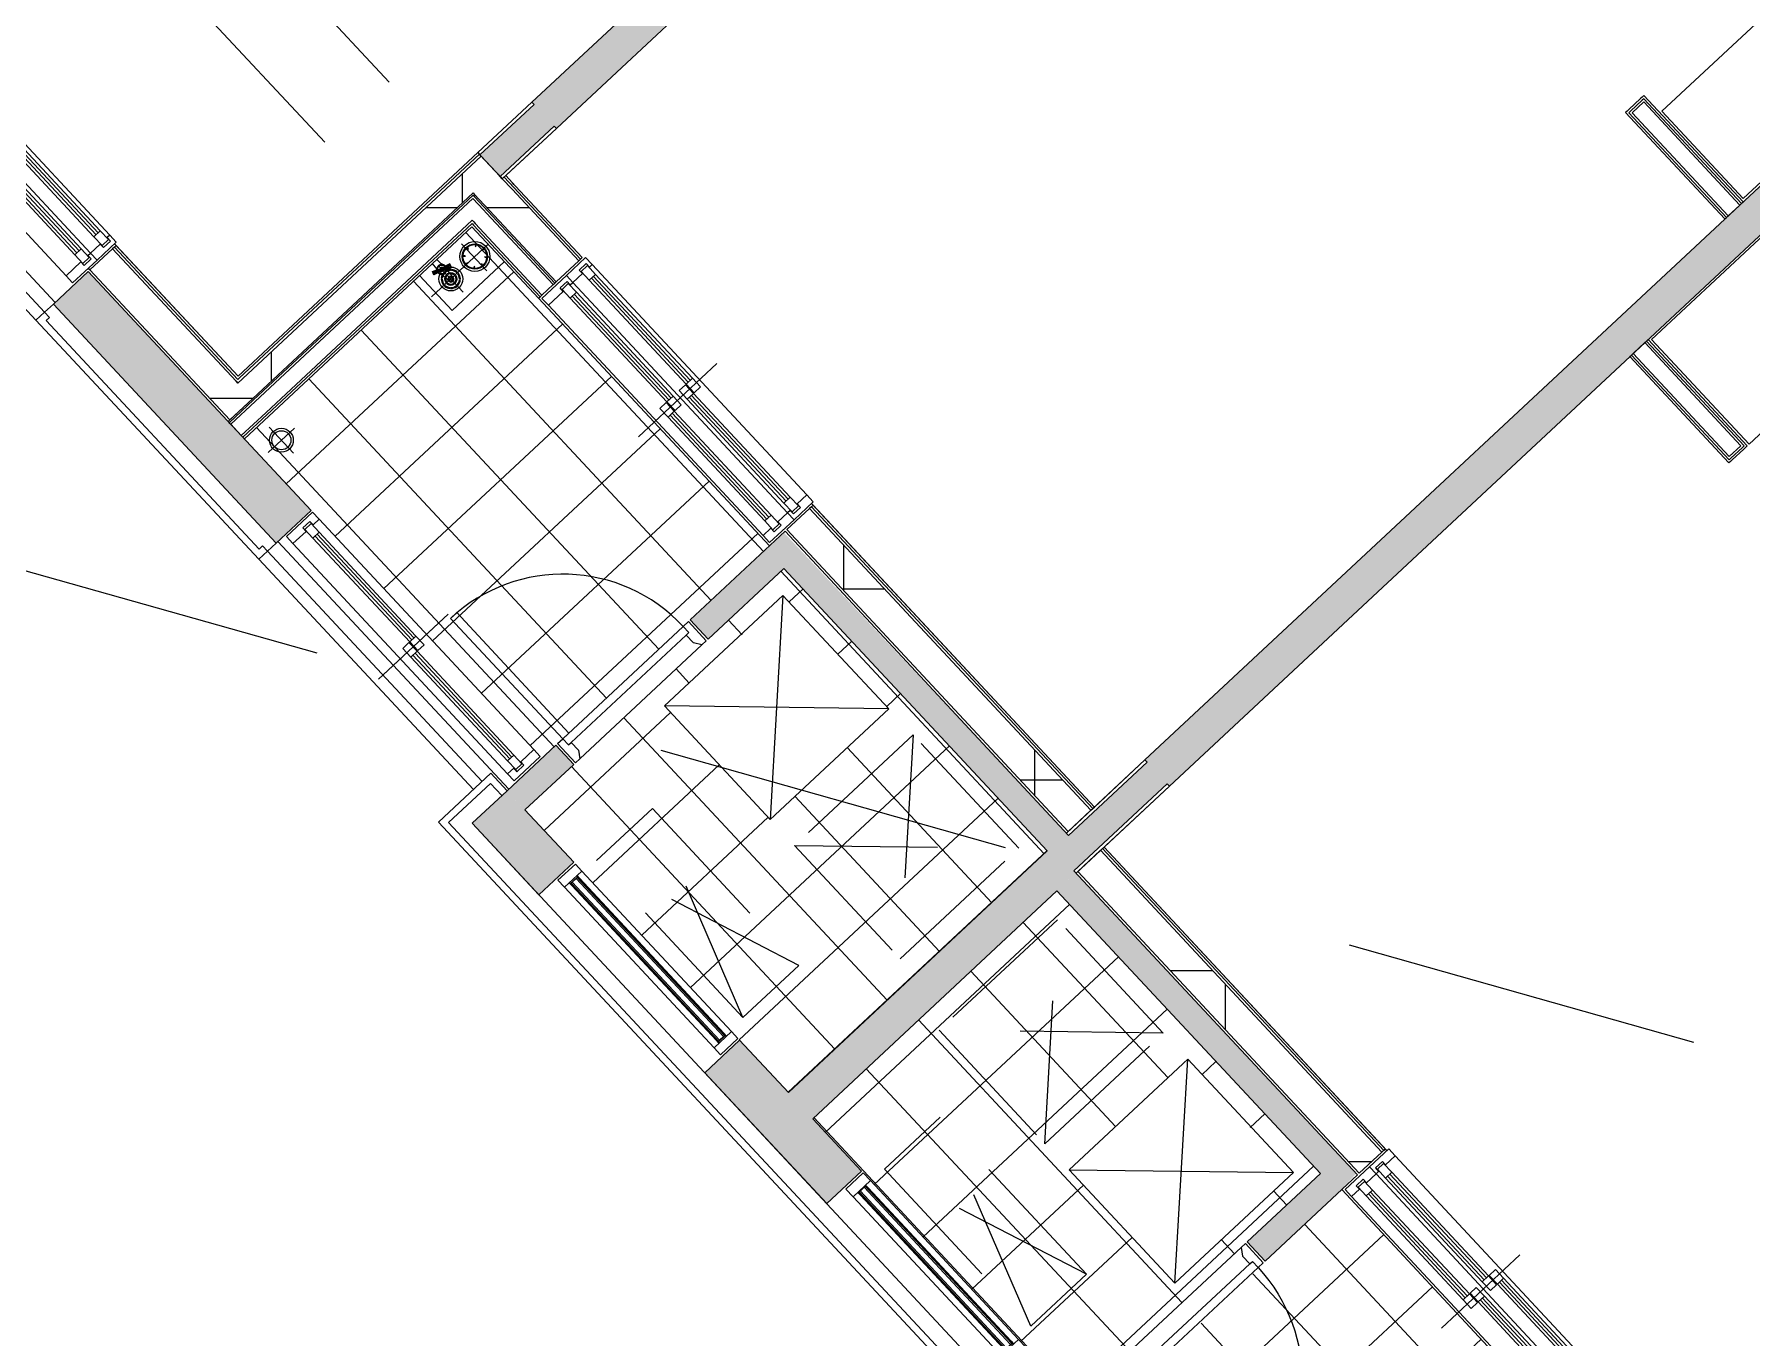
# Model space of a CAD drawing. Header units: millimetres. Extents: x -71377 to 516042, y -145869 to 441446.
# Drawn here: x 122819 to 130022, y 99109 to 104573 of the extents above; entities that cross this region are included whole.
import ezdxf

# ---------------------------------------------------------------- set-up
doc = ezdxf.new("R2010")
doc.units = ezdxf.units.MM
doc.header["$LTSCALE"] = 1000
for name, pattern in [('_점선_M_', [3, 1.5, -1.5]), ('_점선_S_', [1.6, 0.8, -0.8]), ('_점선_XS_', [1.15, 0.6, -0.55])]:
    doc.linetypes.add(name, pattern=pattern)
for name, color, linetype, lineweight in [('_ A-furn _', 6, 'Continuous', 5), ('A-door', 4, 'Continuous', 5), ('A-door-hdln', 8, 'Continuous', 5), ('A-ele-8', 8, 'Continuous', 5), ('A-fnsh', 5, 'Continuous', 5), ('A-fnsh-4', 4, 'Continuous', 5), ('A-furn', 6, 'Continuous', 5), ('A-furn-hdln', 8, '_점선_XS_', 5), ('A-glas', 5, 'Continuous', 5), ('A-hat', 251, 'Continuous', 5), ('A-insu', 251, 'Continuous', 5), ('A-rail', 6, 'Continuous', 5), ('A-wind', 4, 'Continuous', 5), ('A-wind-hdln', 8, 'Continuous', 5), ('A_cwall', 2, 'Continuous', 5), ('A_fnsh-4', 4, 'Continuous', 5), ('AA_dash_M_', 7, '_점선_M_', 5), ('AA_발코니선', 4, '_점선_S_', 5), ('AA_설비', 4, 'Continuous', 5), ('AA_설비_6', 6, 'Continuous', 5), ('AA_설비_8', 8, 'Continuous', 5), ('AA_설비_CEN', 1, 'Continuous', 5), ('AA_위생', 4, 'Continuous', 5), ('AA_하향식피난구', 8, 'Continuous', 5), ('AA_하향식피난구_dash', 8, '_점선_XS_', 5)]:
    doc.layers.add(name, color=color, linetype=linetype, lineweight=lineweight)
pattern_1 = [(0, (-96985.9, -23353.2), (0, 800), []), (90, (-96985.9, -23353.2), (-800, 5e-14), [])]

# ---------------------------------------------------------------- blocks, each defined once
blk = doc.blocks.new('2D_세대_하향식피난구 - 2D_세대_하향식피난구-2023617-지반층 배치도')
at = {"layer": 'AA_하향식피난구'}
for p, q in [((340, -75), (-340, -75)), ((-340, -75), (-340, -725)), ((-340, -75), (340, -725)), ((-340, -725), (340, -75)), ((340, -725), (340, -75)), ((-340, -725), (340, -725))]:
    blk.add_line(p, q, dxfattribs=at)
at = {"layer": 'AA_하향식피난구_dash'}
for p, q in [((-340, 725), (-340, 75)), ((340, 725), (-340, 725)), ((-340, 75), (340, 725)), ((340, 75), (-340, 725)), ((340, 75), (340, 725)), ((-340, 75), (340, 75))]:
    blk.add_line(p, q, dxfattribs=at)
blk = doc.blocks.new('2D_Box - 2D_Box-2024787-지반층 배치도')
at = {"layer": 'A-furn-hdln'}
for p, q in [((-450, 160), (450, 160)), ((-450, -160), (-450, 160)), ((-450, -160), (450, 160)), ((-450, 160), (450, -160)), ((450, 160), (450, -160)), ((450, -160), (-450, -160))]:
    blk.add_line(p, q, dxfattribs=at)
blk = doc.blocks.new('3D_수납가구 - 실선_ 대각선X-2428848-지반층 배치도')
at = {"layer": '_ A-furn _'}
for p, q in [((0, 1050), (500, 1050)), ((0, 0), (0, 1050)), ((500, 1050), (500, 0)), ((500, 0), (0, 0))]:
    blk.add_line(p, q, dxfattribs=at)
blk = doc.blocks.new('미서기창__이중창_2단_ - _A_PW_30X20-2409761-지반층 배치도')
at = {"layer": 'A-glas'}
for p, q in [((-475, 171), (1420, 171)), ((-475, 159), (1420, 159)), ((-1420, 131), (-525, 131)), ((-1420, 119), (-525, 119)), ((-1420, 21), (-525, 21)), ((-1420, 9), (-525, 9)), ((-475, 61), (1420, 61)), ((-475, 49), (1420, 49))]:
    blk.add_line(p, q, dxfattribs=at)
at = {"layer": 'A-wind'}
for p, q in [((-1500, 90), (-1500, 230)), ((-1500, 230), (-1460, 230)), ((-1460, 230), (-1460, 145)), ((1460, 230), (1500, 230)), ((1460, 185), (1460, 230)), ((1500, 230), (1500, 90)), ((-1460, 145), (-1480, 145)), ((-1480, 145), (-1480, 105)), ((-525, 183), (-475, 183)), ((-525, 147), (-525, 183)), ((-475, 147), (-525, 147)), ((-475, 183), (-475, 147)), ((1420, 183), (1470, 183)), ((1420, 147), (1420, 183)), ((1470, 147), (1420, 147)), ((1480, 185), (1460, 185)), ((1460, 90), (1460, 145)), ((1460, 145), (1480, 145)), ((1470, 183), (1470, 147)), ((1480, 145), (1480, 185)), ((-1460, 90), (-1500, 90)), ((-1500, 90), (-1500, -20)), ((-1480, 105), (-1460, 105)), ((-1470, 143), (-1420, 143)), ((-1470, 107), (-1470, 143)), ((-1420, 107), (-1470, 107)), ((-1460, 105), (-1460, 90)), ((-1460, 35), (-1460, 90)), ((-1420, 143), (-1420, 107)), ((-525, 143), (-475, 143)), ((-525, 107), (-525, 143)), ((-475, 107), (-525, 107)), ((-525, 73), (-475, 73)), ((-525, 37), (-525, 73)), ((-475, 143), (-475, 107)), ((-475, 73), (-475, 37)), ((1420, 73), (1470, 73)), ((1420, 37), (1420, 73)), ((1500, 90), (1460, 90)), ((1460, 75), (1460, 90)), ((1480, 75), (1460, 75)), ((1470, 73), (1470, 37)), ((1480, 35), (1480, 75)), ((1500, 90), (1500, -20)), ((-1480, -5), (-1480, 35)), ((-1480, 35), (-1460, 35)), ((-1470, 33), (-1420, 33)), ((-1470, -3), (-1470, 33)), ((-1420, 33), (-1420, -3)), ((-475, 37), (-525, 37)), ((-525, 33), (-475, 33)), ((-525, -3), (-525, 33)), ((-475, 33), (-475, -3)), ((1470, 37), (1420, 37)), ((1460, -20), (1460, 35)), ((1460, 35), (1480, 35)), ((-1500, -20), (-1460, -20)), ((-1460, -5), (-1480, -5)), ((-1420, -3), (-1470, -3)), ((-1460, -20), (-1460, -5)), ((-475, -3), (-525, -3)), ((1500, -20), (1460, -20))]:
    blk.add_line(p, q, dxfattribs=at)
at = {"layer": 'A-wind-hdln'}
for p, q in [((-500, 330), (-500, -120)), ((-1460, 230), (1460, 230)), ((-475, 183), (1420, 183)), ((-475, 147), (1420, 147)), ((1460, 90), (-1460, 90)), ((-1420, 143), (-525, 143)), ((-1420, 107), (-525, 107)), ((-475, 73), (1420, 73)), ((-1420, 33), (-525, 33)), ((-475, 37), (1420, 37)), ((1460, -20), (-1460, -20)), ((-1420, -3), (-525, -3))]:
    blk.add_line(p, q, dxfattribs=at)
blk = doc.blocks.new('미서기창__이중창_ - _A_PD_14X24_7-2422006-지반층 배치도')
at = {"layer": 'A-glas'}
for p, q in [((-620, 106), (-25, 106)), ((-620, 94), (-25, 94)), ((25, 66), (620, 66)), ((25, 54), (620, 54)), ((-620, -4), (-25, -4)), ((-620, -16), (-25, -16)), ((25, -44), (620, -44)), ((25, -56), (620, -56))]:
    blk.add_line(p, q, dxfattribs=at)
at = {"layer": 'A-wind'}
for p, q in [((-700, 25), (-700, 135)), ((-700, 135), (-660, 135)), ((-660, 120), (-680, 120)), ((-680, 120), (-680, 80)), ((-680, 80), (-660, 80)), ((-620, 118), (-670, 118)), ((-670, 118), (-670, 82)), ((-670, 82), (-620, 82)), ((-660, 135), (-660, 120)), ((-660, 80), (-660, 25)), ((-620, 82), (-620, 118)), ((25, 118), (-25, 118)), ((-25, 118), (-25, 82)), ((-25, 82), (25, 82)), ((25, 78), (-25, 78)), ((-25, 78), (-25, 42)), ((25, 82), (25, 118)), ((25, 42), (25, 78)), ((670, 78), (620, 78)), ((620, 78), (620, 42)), ((700, 135), (660, 135)), ((660, 135), (660, 80)), ((660, 80), (680, 80)), ((670, 42), (670, 78)), ((680, 80), (680, 40)), ((700, 25), (700, 135)), ((-660, 25), (-700, 25)), ((-700, 25), (-700, -115)), ((-680, -30), (-680, 10)), ((-680, 10), (-660, 10)), ((-620, 8), (-670, 8)), ((-670, 8), (-670, -28)), ((-660, 10), (-660, 25)), ((-620, -28), (-620, 8)), ((-25, 42), (25, 42)), ((25, 8), (-25, 8)), ((-25, 8), (-25, -28)), ((25, -28), (25, 8)), ((620, 42), (670, 42)), ((680, 40), (660, 40)), ((660, 40), (660, 25)), ((700, 25), (660, 25)), ((660, 25), (660, -30)), ((700, -115), (700, 25)), ((-660, -30), (-680, -30)), ((-670, -28), (-620, -28)), ((-660, -115), (-660, -30)), ((-25, -28), (25, -28)), ((25, -32), (-25, -32)), ((-25, -32), (-25, -68)), ((-25, -68), (25, -68)), ((25, -68), (25, -32)), ((670, -32), (620, -32)), ((620, -32), (620, -68)), ((620, -68), (670, -68)), ((660, -30), (680, -30)), ((680, -70), (660, -70)), ((660, -70), (660, -115)), ((670, -68), (670, -32)), ((680, -30), (680, -70)), ((-700, -115), (-660, -115)), ((660, -115), (700, -115))]:
    blk.add_line(p, q, dxfattribs=at)
at = {"layer": 'A-wind-hdln'}
for p, q in [((0, -215), (0, 235)), ((660, 135), (-660, 135)), ((-620, 118), (-25, 118)), ((-620, 82), (-25, 82)), ((25, 78), (620, 78)), ((660, 25), (-660, 25)), ((-620, 8), (-25, 8)), ((25, 42), (620, 42)), ((-620, -28), (-25, -28)), ((25, -32), (620, -32)), ((25, -68), (620, -68)), ((-660, -115), (660, -115))]:
    blk.add_line(p, q, dxfattribs=at)
blk = doc.blocks.new('미서기창__단창A_ - _A_PW_14X20-2405242-지반층 배치도')
at = {"layer": 'A-glas'}
for p, q in [((-25, 51), (-620, 51)), ((-25, 39), (-620, 39)), ((620, 11), (25, 11)), ((620, -1), (25, -1))]:
    blk.add_line(p, q, dxfattribs=at)
at = {"layer": 'A-wind'}
for p, q in [((-700, -50), (-700, 100)), ((-700, 100), (-660, 100)), ((-660, 65), (-660, 100)), ((660, 100), (700, 100)), ((660, 25), (660, 100)), ((700, 100), (700, -50)), ((-680, 25), (-680, 65)), ((-680, 65), (-660, 65)), ((-680, 25), (-660, 25)), ((-620, 63), (-670, 63)), ((-670, 63), (-670, 27)), ((-670, 27), (-620, 27)), ((-660, -50), (-660, 25)), ((-620, 27), (-620, 63)), ((25, 63), (-25, 63)), ((-25, 63), (-25, 27)), ((-25, 27), (25, 27)), ((25, 23), (-25, 23)), ((-25, 23), (-25, -13)), ((25, 27), (25, 63)), ((25, -13), (25, 23)), ((670, 23), (620, 23)), ((620, 23), (620, -13)), ((680, 25), (660, 25)), ((670, -13), (670, 23)), ((680, -15), (680, 25)), ((-660, -50), (-700, -50)), ((-25, -13), (25, -13)), ((620, -13), (670, -13)), ((660, -50), (660, -15)), ((660, -15), (680, -15)), ((700, -50), (660, -50))]:
    blk.add_line(p, q, dxfattribs=at)
at = {"layer": 'A-wind-hdln'}
for p, q in [((0, 225), (0, -175)), ((0, -150), (0, 200)), ((660, 100), (-660, 100)), ((-25, 63), (-620, 63)), ((-25, 27), (-620, 27)), ((620, 23), (25, 23)), ((-660, -50), (660, -50)), ((620, -13), (25, -13))]:
    blk.add_line(p, q, dxfattribs=at)
blk = doc.blocks.new('그릴창_시스템__B타입 - _A_AG_10X23_1-2319696-지반층 배치도')
at = {"layer": 'A-wind'}
for p, q in [((-500, 100), (-460, 100)), ((-500, 0), (-500, 100)), ((-445, 72.2), (-460, 72.2)), ((-460, 72.2), (-460, 70.2)), ((-445, 72.2), (445, 72.2)), ((-445, 68.2), (-445, 72.2)), ((460, 72.2), (445, 72.2)), ((445, 72.2), (445, 68.2)), ((460, 100), (500, 100)), ((460, 70.2), (460, 72.2)), ((500, 100), (500, 0)), ((-460, 70.2), (-458.5, 70.2)), ((-458.5, 29.8), (-460, 29.8)), ((-460, 29.8), (-460, 27.8)), ((-460, 27.8), (-445, 27.8)), ((-458.5, 70.2), (-458.5, 71.1)), ((-458.5, 71.1), (-454.1, 71.1)), ((-458.5, 28.9), (-458.5, 29.8)), ((-454.1, 28.9), (-458.5, 28.9)), ((-454.1, 71.1), (-454.1, 28.9)), ((-453, 28.9), (-453, 71.1)), ((-453, 71.1), (-446.1, 71.1)), ((-446.1, 28.9), (-453, 28.9)), ((-446.1, 71.1), (-446.1, 68.2)), ((-446.1, 68.2), (-445, 68.2)), ((-445, 31.8), (-446.1, 31.8)), ((-446.1, 31.8), (-446.1, 28.9)), ((445, 68.2), (-445, 68.2)), ((-445, 31.8), (445, 31.8)), ((-445, 27.8), (-445, 31.8)), ((-445, 27.8), (445, 27.8)), ((445, 68.2), (446.1, 68.2)), ((446.1, 31.8), (445, 31.8)), ((445, 31.8), (445, 27.8)), ((445, 27.8), (460, 27.8)), ((446.1, 68.2), (446.1, 71.1)), ((446.1, 71.1), (453, 71.1)), ((446.1, 28.9), (446.1, 31.8)), ((453, 28.9), (446.1, 28.9)), ((453, 71.1), (453, 28.9)), ((454.1, 28.9), (454.1, 71.1)), ((454.1, 71.1), (458.5, 71.1)), ((458.5, 28.9), (454.1, 28.9)), ((458.5, 71.1), (458.5, 70.2)), ((458.5, 70.2), (460, 70.2)), ((460, 29.8), (458.5, 29.8)), ((458.5, 29.8), (458.5, 28.9)), ((460, 27.8), (460, 29.8)), ((-460, 0), (-500, 0)), ((500, 0), (460, 0))]:
    blk.add_line(p, q, dxfattribs=at)
at = {"layer": 'A-wind-hdln'}
for p, q in [((-460, 0), (-460, 100)), ((-460, 100), (460, 100)), ((460, 100), (460, 0)), ((-453, 67.5), (453, 67.5)), ((-453, 61.4), (453, 61.4)), ((-453, 38.6), (453, 38.6)), ((-453, 32.5), (453, 32.5)), ((-460, 0), (460, 0))]:
    blk.add_line(p, q, dxfattribs=at)
blk = doc.blocks.new('세대실외기실문 - _A_SD_7_5x21-2186012-지반층 배치도')
at = {"layer": 'A-door'}
for p, q in [((-375, 95), (-350, 95)), ((-375, -15), (-375, 95)), ((-350, 95), (-330, 65)), ((330, 65), (350, 95)), ((350, 95), (375, 95)), ((375, 95), (375, -15)), ((-345, 20), (-345, -15)), ((-330, 20), (-345, 20)), ((-330, 65), (-330, 20)), ((330, 20), (330, 65)), ((345, 20), (330, 20)), ((345, -15), (345, 20)), ((-345, -15), (-375, -15)), ((310, -15), (310, -705)), ((310, -15), (345, -15)), ((345, -15), (345, -705)), ((375, -15), (345, -15)), ((310, -705), (345, -705))]:
    blk.add_line(p, q, dxfattribs=at)
at = {"layer": 'A-door-hdln'}
for p, q in [((350, 95), (-350, 95)), ((-330, 20), (330, 20)), ((-345, -15), (345, -15))]:
    blk.add_line(p, q, dxfattribs=at)
blk.add_arc((345, -15), 690, 180, 270, dxfattribs=at)
blk = doc.blocks.new('설비_발코니_우수100_ - 설비_발코니_우수100_-2423998-지반층 배치도')
at = {"layer": 'AA_설비_6'}
blk.add_circle((0, 0), 50, dxfattribs=at)
at = {"layer": 'AA_설비_8'}
blk.add_circle((0, 0), 40, dxfattribs=at)
at = {"layer": 'AA_설비_CEN'}
for p, q in [((0, 75), (0, -75)), ((-75, 0), (75, 0))]:
    blk.add_line(p, q, dxfattribs=at)
blk = doc.blocks.new('설비_발코니 - 설비_발코니-2423996-지반층 배치도')
at = {"layer": 'AA_설비'}
for p, q in [((0, 98.2), (7.9, 98.2)), ((7.9, 73.2), (0, 73.2)), ((7.9, 98.2), (22.1, 99.2)), ((22.1, 72.2), (7.9, 73.2)), ((22.1, 99.2), (28.2, 100.9)), ((28.2, 70.5), (22.1, 72.2)), ((23.9, 50.8), (40.3, 87.4)), ((25.1, 50.4), (41.1, 87.1)), ((27.3, 93), (37.7, 103.4)), ((27.3, 78.4), (27.3, 93)), ((33.5, 72.2), (27.3, 78.4)), ((27.7, 49.4), (42.4, 86.6)), ((28.2, 100.9), (34.5, 103.9)), ((45, 85.7), (31.4, 48.1)), ((35.1, 46.7), (47.6, 84.7)), ((37.7, 103.4), (44.8, 103.4)), ((37.7, 45.8), (48.9, 84.3)), ((49.7, 84), (38.9, 45.4)), ((51.1, 126), (40.3, 87.4)), ((40.3, 87.4), (49.7, 84)), ((40.3, 87.4), (49.7, 84)), ((41.1, 87.1), (52.3, 125.6)), ((42.4, 86.6), (54.9, 124.6)), ((58.6, 123.3), (45, 85.7)), ((47.6, 84.7), (62.3, 122)), ((48.9, 84.3), (64.9, 121)), ((49.7, 84), (66.1, 120.6)), ((66.1, 120.6), (51.1, 126)), ((62.7, 78.4), (52.3, 68)), ((56.5, 99.2), (62.7, 93)), ((58.1, 102.7), (61.8, 100.9)), ((61.8, 100.9), (67.9, 99.2)), ((61.8, 70.5), (67.9, 72.2)), ((62.7, 93), (62.7, 78.4)), ((67.9, 99.2), (82.1, 98.2)), ((67.9, 72.2), (82.1, 73.2)), ((82.1, 98.2), (100.5, 98.2)), ((82.1, 73.2), (100.5, 73.2)), ((38.9, 45.4), (23.9, 50.8)), ((31.9, 68.7), (28.2, 70.5)), ((52.3, 68), (45.2, 68)), ((52.5, 66.1), (61.8, 70.5))]:
    blk.add_line(p, q, dxfattribs=at)
for centre, radius, start, end in [((45, 85.7), 21, 88.1512, 232.10327), ((45, 85.7), 8, 112.97022, 207.28426), ((45, 85.7), 21, 268.1512, 52.10327), ((45, 85.7), 8, 292.97022, 27.28426), ((100.5, 85.7), 12.5, 270, 90)]:
    blk.add_arc(centre, radius, start, end, dxfattribs=at)
at = {"layer": 'AA_설비_6'}
for p, q in [((200, 0), (200, 300)), ((0, 0), (200, 0))]:
    blk.add_line(p, q, dxfattribs=at)
for centre, radius in [((99.7, 223.8), 63), ((100, 85.7), 50)]:
    blk.add_circle(centre, radius, dxfattribs=at)
at = {"layer": 'AA_설비_8'}
for p, q in [((50.5, 224.2), (59.9, 224.2)), ((59.9, 224.2), (50.9, 228.1)), ((65.3, 259.1), (71.9, 252.5)), ((71.9, 252.5), (68.3, 261.6)), ((100.4, 273.2), (100.4, 263.9)), ((100.4, 263.9), (104.3, 272.9)), ((135.3, 258.5), (128.7, 251.9)), ((128.7, 251.9), (137.8, 255.5)), ((149.5, 223.4), (140.1, 223.4)), ((140.1, 223.4), (149.1, 219.5)), ((71.3, 195.7), (62.2, 192.1)), ((64.7, 189.1), (71.3, 195.7)), ((99.6, 183.7), (95.7, 174.6)), ((99.6, 174.3), (99.6, 183.7)), ((134.7, 188.5), (128.1, 195.1)), ((128.1, 195.1), (131.7, 186)), ((64.1, 82.4), (60.1, 82.4)), ((64.2, 89.2), (60.2, 89.2)), ((70.3, 112.5), (73.2, 109.7)), ((76, 112.5), (73.2, 115.4)), ((78.3, 89.2), (74.2, 89.2)), ((78.2, 82.4), (74.2, 82.4)), ((92.8, 89.2), (88.5, 89.2)), ((92.7, 82.4), (88.5, 82.4)), ((96.1, 125.5), (96.1, 121.5)), ((96.1, 111.4), (96.1, 107.3)), ((96.1, 97), (96.1, 92.7)), ((96.1, 78.7), (96.1, 74.3)), ((103.9, 125.5), (103.9, 121.5)), ((103.9, 111.4), (103.9, 107.3)), ((103.9, 97), (103.9, 92.7)), ((103.9, 78.7), (103.9, 74.3)), ((111.5, 89.2), (107.2, 89.2)), ((111.5, 82.4), (107.3, 82.4)), ((125.8, 89.2), (121.7, 89.2)), ((125.8, 82.4), (121.8, 82.4)), ((124, 112.6), (126.8, 115.4)), ((129.6, 112.6), (126.8, 109.7)), ((139.8, 89.2), (135.8, 89.2)), ((139.9, 82.4), (135.9, 82.4)), ((70.3, 58.9), (73.1, 61.7)), ((76, 58.9), (73.1, 56.1)), ((96.1, 64), (96.1, 60)), ((96.1, 49.9), (96.1, 45.9)), ((103.9, 64), (103.9, 60)), ((103.9, 49.9), (103.9, 45.9)), ((126.8, 56), (124, 58.9)), ((126.8, 61.7), (129.7, 58.9))]:
    blk.add_line(p, q, dxfattribs=at)
for radius in [53, 50]:
    blk.add_circle((100, 223.8), radius, dxfattribs=at)
for radius, start, end in [(40, 184.68276, 222.06226), (40, 137.86871, 175.02928), (36, 185.20443, 221.73551), (36, 138.18777, 174.47535), (40, 95.59633, 132.13674), (26, 98.62864, 172.33953), (26, 187.21529, 261.37136), (36, 96.22048, 131.81829), (22, 188.53618, 259.78702), (22, 100.21298, 170.9359), (12, 108.96946, 163.21255), (12, 195.79098, 251.03054), (8, 204.09139, 240.81729), (8, 119.18271, 154.32709), (40, 47.93774, 84.42506), (36, 48.26449, 83.80332), (26, 7.66047, 81.4045), (22, 9.0641, 79.82636), (12, 16.78745, 71.10559), (8, 25.67291, 60.93919), (26, 278.5955, 352.78471), (22, 280.17364, 351.46382), (12, 288.89441, 344.20902), (8, 299.06081, 335.90861), (36, 5.52465, 41.895), (36, 318.18171, 354.79557), (40, 4.97072, 42.20576), (40, 317.86326, 355.31724), (40, 227.79424, 264.40367), (36, 228.105, 263.77952), (36, 276.19668, 311.81223), (40, 275.57494, 312.13129)]:
    blk.add_arc((100, 85.7), radius, start, end, dxfattribs=at)
at = {"layer": 'AA_설비_CEN'}
for p, q in [((100, 300), (100, -25)), ((178, 218.9), (22, 218.9)), ((175, 85.7), (25, 85.7))]:
    blk.add_line(p, q, dxfattribs=at)
blk = doc.blocks.new('난간 - 난간-2441224-지반층 배치도')
at = {"layer": 'A-rail'}
for p, q in [((9835, -6980), (6815, -6980)), ((6815, -7040), (9835, -7040))]:
    blk.add_line(p, q, dxfattribs=at)
blk = doc.blocks.new('난간 - 난간-2441229-지반층 배치도')
at = {"layer": 'A-rail'}
for p, q in [((12625, -6980), (11205, -6980)), ((11205, -7040), (12525, -7040))]:
    blk.add_line(p, q, dxfattribs=at)
blk = doc.blocks.new('대장2_84A_1층_rvt-1-지반층 배치도')
at = {"layer": 'A-hat'}
h = blk.add_hatch(dxfattribs=at)
h.set_pattern_fill('FP_45', color=256, style=0, pattern_type=2)
h.set_pattern_definition(pattern_1)
h.paths.add_polyline_path([(-139316.2, -164347), (-139221.2, -164258.3), (-139807.7, -163629.4), (-139902.8, -163718), (-139792.6, -163836.2)])
h.paths.add_polyline_path([(-141962.4, -161509.3), (-141867.3, -161420.7), (-142856.2, -160360.2), (-142951.3, -160448.9), (-142021.4, -161446.1)])
h.paths.add_polyline_path([(-144056.1, -159264.1), (-143961.1, -159175.4), (-144881.8, -158188.1), (-144976.8, -158276.7), (-144115.1, -159200.8)])
h.paths.add_polyline_path([(-146081.7, -157092), (-145986.6, -157003.3), (-146464, -156491.3), (-146559.1, -156580), (-146140.7, -157028.7)])
h = blk.add_hatch(dxfattribs=at)
h.set_pattern_fill('FP_45', color=256, style=0, pattern_type=2)
h.set_pattern_definition(pattern_1)
h.paths.add_polyline_path([(-139221.2, -164258.3), (-138200.9, -163306.9), (-138262.3, -163241.1), (-139282.5, -164192.5)])
h = blk.add_hatch(dxfattribs=at)
h.set_pattern_fill('FP_45', color=256, style=0, pattern_type=2)
h.set_pattern_definition(pattern_1)
h.paths.add_polyline_path([(-137948.2, -163768.6), (-137853.1, -163679.9), (-138200.9, -163306.9), (-138291.6, -163400.3), (-138001.9, -163710.9)])
h = blk.add_hatch(dxfattribs=at)
h.set_pattern_fill('FP_52', color=256, style=0, pattern_type=2)
h.set_pattern_definition([(313, (-138215.18, -164687.55), (219.406, 204.6), []), (43, (-138215.18, -164687.55), (-204.6, 219.406), [])])
h.paths.add_polyline_path([(-138007.3, -165765.3), (-137052.9, -164875.3), (-138300.9, -163536.9), (-139255.4, -164426.9), (-138014.1, -165758)])
h = blk.add_hatch(dxfattribs=at)
h.set_pattern_fill('FP_45', color=256, style=0, pattern_type=2)
h.set_pattern_definition(pattern_1)
h.paths.add_polyline_path([(-135799.9, -166072.4), (-135704.8, -165983.7), (-136884.7, -164718.4), (-136979.7, -164807.1), (-135984.9, -165874)])
h = blk.add_hatch(dxfattribs=at)
h.set_pattern_fill('FP_53', color=256, style=0, pattern_type=2)
h.set_pattern_definition([(313, (-135996.4, -167951.08), (219.406, 204.6), []), (43, (-135996.4, -167951.08), (-204.6, 219.406), [])])
h.paths.add_polyline_path([(-136973.7, -167167), (-135887.6, -166154.2), (-136992.5, -164969.4), (-138078.5, -165982.2), (-137051.1, -167084)])
h.paths.add_polyline_path([(-137050.5, -166021.6), (-137493.8, -165546.2), (-136992.5, -165086.7), (-136553.1, -165557.8), (-136892.2, -165874)])
at = {"layer": 'A-ele-8'}
for p, q in [((-139793.1, -163615.7), (-139807.7, -163629.4)), ((-139902.8, -163718), (-139909.4, -163710.9)), ((-137052.9, -164875.3), (-138021.3, -163836.8)), ((-136870, -164704.8), (-136884.7, -164718.4))]:
    blk.add_line(p, q, dxfattribs=at)
at = {"layer": 'A-fnsh'}
for p, q in [((-138275.9, -163226.5), (-138049.2, -163015.1)), ((-133462.4, -163058.5), (-133448.5, -163045.5)), ((-133399.5, -162999.8), (-133385.6, -162986.9)), ((-137946.9, -163124.8), (-138159, -163322.6)), ((-138159, -163322.6), (-138118.1, -163366.4)), ((-139799.9, -163608.4), (-139281.6, -164164.2)), ((-136876.9, -164697.5), (-135690.2, -165970.1)), ((-137919.5, -165683.5), (-137414.9, -165212.9)), ((-135690.2, -165970.1), (-135478.1, -165772.3))]:
    blk.add_line(p, q, dxfattribs=at)
at = {"layer": 'A-fnsh-4'}
for p, q in [((-133442, -163052.5), (-133448.9, -163059)), ((-133393, -163006.8), (-133442, -163052.5)), ((-133386, -163000.3), (-133393, -163006.8)), ((-133386, -163000.3), (-132976.5, -163439.5)), ((-133448.9, -163059), (-133039.4, -163498.1)), ((-139282.5, -164192.5), (-138262.3, -163241.1)), ((-138173.6, -163336.2), (-138132.7, -163380.1)), ((-139221.2, -164258.3), (-138296, -163395.6)), ((-138296, -163395.6), (-138291.6, -163400.3)), ((-138291.6, -163400.3), (-138227.8, -163468.7)), ((-138132.7, -163380.1), (-137853.1, -163679.9)), ((-138227.8, -163468.7), (-137948.2, -163768.6)), ((-139159.4, -164324.5), (-138300.5, -163523.5)), ((-138300.5, -163523.5), (-138294, -163530.5)), ((-138294, -163530.5), (-138014.4, -163830.3)), ((-139800, -163622.2), (-139282, -164177.7)), ((-139282.5, -164192.5), (-139289.7, -164184.8)), ((-139289.7, -164184.8), (-139282.5, -164192.5)), ((-139261.8, -164420), (-139159.4, -164324.5)), ((-136877, -164711.3), (-135697.1, -165976.5))]:
    blk.add_line(p, q, dxfattribs=at)
at = {"layer": 'A-insu'}
for p, q in [((-138262.3, -163241.1), (-138269.5, -163233.4)), ((-138200.9, -163306.9), (-138262.3, -163241.1)), ((-138196.5, -163311.7), (-138200.9, -163306.9)), ((-138173.6, -163336.2), (-138190, -163318.6)), ((-138159, -163322.6), (-138173.6, -163336.2)), ((-133032.4, -163491.7), (-132983.4, -163446)), ((-139807.7, -163629.4), (-139902.8, -163718)), ((-137948.2, -163768.6), (-137853.1, -163679.9)), ((-137853.1, -163679.9), (-137845.4, -163672.8)), ((-139902.8, -163718), (-139316.2, -164347)), ((-137952.9, -163773), (-137948.2, -163768.6)), ((-138007.4, -163823.8), (-137959.9, -163779.5)), ((-139221.2, -164258.3), (-139323.6, -164353.8)), ((-139316.2, -164347), (-139221.2, -164258.3)), ((-139323.6, -164353.8), (-139319.1, -164358.6)), ((-139312.6, -164365.5), (-139268.3, -164413)), ((-136884.7, -164718.4), (-136979.7, -164807.1)), ((-135704.8, -165983.7), (-136884.7, -164718.4)), ((-136979.7, -164807.1), (-135799.9, -166072.4)), ((-135799.9, -166072.4), (-135704.8, -165983.7))]:
    blk.add_line(p, q, dxfattribs=at)
at = {"layer": 'A_fnsh-4'}
for p, q in [((-133455.4, -163052), (-133462.4, -163058.5)), ((-133462.4, -163058.5), (-133046.3, -163504.6)), ((-133448.5, -163045.5), (-133455.4, -163052)), ((-133399.5, -162999.8), (-133448.5, -163045.5)), ((-133386.5, -163013.7), (-133435.5, -163059.4)), ((-133392.5, -162993.4), (-133399.5, -162999.8)), ((-133385.6, -162986.9), (-133392.5, -162993.4)), ((-133386.5, -163013.7), (-132983.4, -163446)), ((-132969.5, -163433), (-133385.6, -162986.9)), ((-133435.5, -163059.4), (-133032.4, -163491.7)), ((-138275.9, -163226.5), (-139281.6, -164164.2)), ((-139275.1, -164171.2), (-138269.5, -163233.4)), ((-138269.5, -163233.4), (-138275.9, -163226.5)), ((-138190, -163318.6), (-138196.5, -163311.7)), ((-138166, -163329), (-138125, -163372.9)), ((-138131.1, -163352.5), (-138159, -163322.6)), ((-139216.7, -164263.1), (-138296.3, -163404.8)), ((-139210.3, -164270), (-138296.8, -163418.2)), ((-138296.8, -163418.2), (-138252.5, -163465.7)), ((-138296.3, -163404.8), (-138289.8, -163411.7)), ((-138289.8, -163411.7), (-138232.6, -163473.2)), ((-138124.6, -163359.5), (-138131.1, -163352.5)), ((-138125, -163372.9), (-137845.4, -163672.8)), ((-138118.1, -163366.4), (-138124.6, -163359.5)), ((-137838.5, -163666.3), (-138118.1, -163366.4)), ((-138252.5, -163465.7), (-138239.5, -163479.6)), ((-138239.5, -163479.6), (-137959.9, -163779.5)), ((-138232.6, -163473.2), (-137952.9, -163773)), ((-132983.4, -163446), (-132976.5, -163439.5)), ((-132976.5, -163439.5), (-132969.5, -163433)), ((-139165.9, -164317.6), (-138300, -163510.1)), ((-139153, -164331.5), (-138300.9, -163536.9)), ((-138300.9, -163536.9), (-138021.3, -163836.8)), ((-138300, -163510.1), (-138293.5, -163517)), ((-138293.5, -163517), (-138287, -163524)), ((-138287, -163524), (-138007.4, -163823.8)), ((-133046.3, -163504.6), (-133039.4, -163498.1)), ((-133039.4, -163498.1), (-133032.4, -163491.7)), ((-139800, -163622.2), (-139807.7, -163629.4)), ((-139289.7, -164184.8), (-139807.7, -163629.4)), ((-139807.7, -163629.4), (-139289.7, -164184.8)), ((-139793.1, -163615.7), (-139800, -163622.2)), ((-139281.6, -164164.2), (-139793.1, -163615.7)), ((-137845.4, -163672.8), (-137838.5, -163666.3)), ((-137959.9, -163779.5), (-137952.9, -163773)), ((-138021.3, -163836.8), (-138014.4, -163830.3)), ((-138014.4, -163830.3), (-138007.4, -163823.8)), ((-139275.1, -164171.2), (-139282, -164177.7)), ((-139282, -164177.7), (-139275.1, -164171.2)), ((-139319.1, -164358.6), (-139216.7, -164263.1)), ((-139312.6, -164365.5), (-139210.3, -164270)), ((-139268.3, -164413), (-139165.9, -164317.6)), ((-139255.4, -164426.9), (-139153, -164331.5)), ((-139319.1, -164358.6), (-139312.6, -164365.5)), ((-139268.3, -164413), (-139261.8, -164420)), ((-139261.8, -164420), (-139255.4, -164426.9)), ((-136877, -164711.3), (-136884.7, -164718.4)), ((-136870, -164704.8), (-136877, -164711.3)), ((-135690.2, -165970.1), (-136870, -164704.8)), ((-136884.7, -164718.4), (-135704.8, -165983.7)), ((-135704.8, -165983.7), (-135697.1, -165976.5)), ((-135697.1, -165976.5), (-135690.2, -165970.1))]:
    blk.add_line(p, q, dxfattribs=at)
at = {"layer": 'AA_발코니선'}
for p, q in [((-141375.7, -160005.1), (-138327.1, -163274.2)), ((-141646.3, -160257.4), (-138597.7, -163526.6))]:
    blk.add_line(p, q, dxfattribs=at)
at = {"layer": 'A-door-hdln', "rotation": 223.0000012484761}
blk.add_blockref('세대실외기실문 - _A_SD_7_5x21-2186012-지반층 배치도', (-137657, -165459.2), dxfattribs=at)
at = {"layer": 'A-furn'}
for name, p, rotation in [('3D_수납가구 - 실선_ 대각선X-2428848-지반층 배치도', (-132201.1, -162702.8), 133.0000012484756), ('2D_세대_하향식피난구 - 2D_세대_하향식피난구-2023617-지반층 배치도', (-136750.6, -165844.6), 223.0000012484761), ('2D_Box - 2D_Box-2024787-지반층 배치도', (-137354.3, -166414.3), 133.000001248476)]:
    blk.add_blockref(name, p, dxfattribs=dict(at, rotation=rotation))
at = {"layer": 'A-rail', "rotation": 313.0000012484762}
for name in ['난간 - 난간-2441224-지반층 배치도', '난간 - 난간-2441229-지반층 배치도']:
    blk.add_blockref(name, (-141651.6, -151901.2), dxfattribs=at)
at = {"layer": 'A-wind-hdln'}
for name, p, rotation in [('미서기창__이중창_2단_ - _A_PW_30X20-2409761-지반층 배치도', (-140830.2, -162518.2), 133.0000012484762), ('미서기창__이중창_ - _A_PD_14X24_7-2422006-지반층 배치도', (-137445.7, -164270.8), 313.0000012484761), ('미서기창__단창A_ - _A_PW_14X20-2405242-지반층 배치도', (-138564.7, -165314.3), 313.0000012484761), ('그릴창_시스템__B타입 - _A_AG_10X23_1-2319696-지반층 배치도', (-137599.3, -166642.8), 313.0000012484761)]:
    blk.add_blockref(name, p, dxfattribs=dict(at, rotation=rotation))
at = {"layer": 'AA_위생'}
for name, p, rotation in [('설비_발코니 - 설비_발코니-2423996-지반층 배치도', (-138520.3, -163741.5), 313.0000012484754), ('설비_발코니_우수100_ - 설비_발코니_우수100_-2423998-지반층 배치도', (-139100, -164432.2), 313.0000012484762)]:
    blk.add_blockref(name, p, dxfattribs=dict(at, rotation=rotation))
blk = doc.blocks.new('3D_수납가구 - 실선_ 대각선X-2308846-지반층 배치도')
at = {"layer": '_ A-furn _'}
for p, q in [((0, 1050), (600, 1050)), ((0, 0), (0, 1035)), ((600, 1050), (600, 0)), ((600, 0), (0, 0))]:
    blk.add_line(p, q, dxfattribs=at)
blk = doc.blocks.new('그릴창_시스템__B타입 - _A_AG_10X23_1_2-2152640-지반층 배치도')
at = {"layer": 'A-wind'}
for p, q in [((-500, 100), (-455, 100)), ((-500, 0), (-500, 100)), ((-440, 72.2), (-455, 72.2)), ((-455, 72.2), (-455, 70.2)), ((-440, 72.2), (440, 72.2)), ((-440, 68.2), (-440, 72.2)), ((455, 72.2), (440, 72.2)), ((440, 72.2), (440, 68.2)), ((455, 100), (500, 100)), ((455, 70.2), (455, 72.2)), ((500, 100), (500, 0)), ((-455, 70.2), (-453.5, 70.2)), ((-453.5, 29.8), (-455, 29.8)), ((-455, 29.8), (-455, 27.8)), ((-455, 27.8), (-440, 27.8)), ((-453.5, 70.2), (-453.5, 71.1)), ((-453.5, 71.1), (-449.1, 71.1)), ((-453.5, 28.9), (-453.5, 29.8)), ((-449.1, 28.9), (-453.5, 28.9)), ((-449.1, 71.1), (-449.1, 28.9)), ((-448, 28.9), (-448, 71.1)), ((-448, 71.1), (-441.1, 71.1)), ((-441.1, 28.9), (-448, 28.9)), ((-441.1, 71.1), (-441.1, 68.2)), ((-441.1, 68.2), (-440, 68.2)), ((-440, 31.8), (-441.1, 31.8)), ((-441.1, 31.8), (-441.1, 28.9)), ((440, 68.2), (-440, 68.2)), ((-440, 31.8), (440, 31.8)), ((-440, 27.8), (-440, 31.8)), ((-440, 27.8), (440, 27.8)), ((440, 68.2), (441.1, 68.2)), ((441.1, 31.8), (440, 31.8)), ((440, 31.8), (440, 27.8)), ((440, 27.8), (455, 27.8)), ((441.1, 68.2), (441.1, 71.1)), ((441.1, 71.1), (453, 71.1)), ((441.1, 28.9), (441.1, 31.8)), ((453, 28.9), (441.1, 28.9)), ((453, 71.1), (453, 28.9)), ((454.1, 71.1), (453.5, 71.1)), ((453.5, 71.1), (453.5, 70.2)), ((453.5, 70.2), (455, 70.2)), ((455, 29.8), (453.5, 29.8)), ((453.5, 29.8), (453.5, 28.9)), ((453.5, 28.9), (454.1, 28.9)), ((454.1, 28.9), (454.1, 71.1)), ((455, 27.8), (455, 29.8)), ((-455, 0), (-500, 0)), ((500, 0), (455, 0))]:
    blk.add_line(p, q, dxfattribs=at)
at = {"layer": 'A-wind-hdln'}
for p, q in [((-455, 0), (-455, 100)), ((-455, 100), (455, 100)), ((455, 100), (455, 0)), ((-448, 67.5), (453, 67.5)), ((-448, 61.4), (453, 61.4)), ((-448, 38.6), (453, 38.6)), ((-448, 32.5), (453, 32.5)), ((-455, 0), (455, 0))]:
    blk.add_line(p, q, dxfattribs=at)
blk = doc.blocks.new('세대실외기실문 - _A_SD_7_5x21-1805224-지반층 배치도')
at = {"layer": 'A-door'}
for p, q in [((-375, 95), (-350, 95)), ((-375, -15), (-375, 95)), ((-350, 95), (-330, 65)), ((330, 65), (350, 95)), ((350, 95), (375, 95)), ((375, 95), (375, -15)), ((-345, 20), (-345, -15)), ((-330, 20), (-345, 20)), ((-330, 65), (-330, 20)), ((330, 20), (330, 65)), ((345, 20), (330, 20)), ((345, -15), (345, 20)), ((-345, -15), (-375, -15)), ((310, -15), (310, -705)), ((310, -15), (345, -15)), ((345, -15), (345, -705)), ((375, -15), (345, -15)), ((310, -705), (345, -705))]:
    blk.add_line(p, q, dxfattribs=at)
at = {"layer": 'A-door-hdln'}
for p, q in [((350, 95), (-350, 95)), ((-330, 20), (330, 20)), ((-345, -15), (345, -15))]:
    blk.add_line(p, q, dxfattribs=at)
blk.add_arc((345, -15), 690, 180, 270, dxfattribs=at)
blk = doc.blocks.new('2D_세대_하향식피난구 - 2D_세대_하향식피난구-1928395-지반층 배치도')
at = {"layer": 'AA_하향식피난구'}
for p, q in [((340, 725), (-340, 725)), ((-340, 725), (-340, 75)), ((-340, 75), (340, 725)), ((-340, 725), (340, 75)), ((340, 75), (340, 725)), ((-340, 75), (340, 75))]:
    blk.add_line(p, q, dxfattribs=at)
at = {"layer": 'AA_하향식피난구_dash'}
for p, q in [((-340, -75), (340, -75)), ((-340, -725), (-340, -75)), ((-340, -75), (340, -725)), ((340, -75), (-340, -725)), ((340, -75), (340, -725)), ((340, -725), (-340, -725))]:
    blk.add_line(p, q, dxfattribs=at)
blk = doc.blocks.new('미서기창__이중창_ - _A_PD_14X24_7-2325703-지반층 배치도')
at = {"layer": 'A-glas'}
for p, q in [((-620, 106), (-25, 106)), ((-620, 94), (-25, 94)), ((25, 66), (620, 66)), ((25, 54), (620, 54)), ((-620, -4), (-25, -4)), ((-620, -16), (-25, -16)), ((25, -44), (620, -44)), ((25, -56), (620, -56))]:
    blk.add_line(p, q, dxfattribs=at)
at = {"layer": 'A-wind'}
for p, q in [((-700, 25), (-700, 135)), ((-700, 135), (-660, 135)), ((-660, 120), (-680, 120)), ((-680, 120), (-680, 80)), ((-680, 80), (-660, 80)), ((-620, 118), (-670, 118)), ((-670, 118), (-670, 82)), ((-670, 82), (-620, 82)), ((-660, 135), (-660, 120)), ((-660, 80), (-660, 25)), ((-620, 82), (-620, 118)), ((25, 118), (-25, 118)), ((-25, 118), (-25, 82)), ((-25, 82), (25, 82)), ((25, 78), (-25, 78)), ((-25, 78), (-25, 42)), ((25, 82), (25, 118)), ((25, 42), (25, 78)), ((670, 78), (620, 78)), ((620, 78), (620, 42)), ((700, 135), (660, 135)), ((660, 135), (660, 80)), ((660, 80), (680, 80)), ((670, 42), (670, 78)), ((680, 80), (680, 40)), ((700, 25), (700, 135)), ((-660, 25), (-700, 25)), ((-700, 25), (-700, -115)), ((-680, -30), (-680, 10)), ((-680, 10), (-660, 10)), ((-620, 8), (-670, 8)), ((-670, 8), (-670, -28)), ((-660, 10), (-660, 25)), ((-620, -28), (-620, 8)), ((-25, 42), (25, 42)), ((25, 8), (-25, 8)), ((-25, 8), (-25, -28)), ((25, -28), (25, 8)), ((620, 42), (670, 42)), ((680, 40), (660, 40)), ((660, 40), (660, 25)), ((700, 25), (660, 25)), ((660, 25), (660, -30)), ((700, -115), (700, 25)), ((-660, -30), (-680, -30)), ((-670, -28), (-620, -28)), ((-660, -115), (-660, -30)), ((-25, -28), (25, -28)), ((25, -32), (-25, -32)), ((-25, -32), (-25, -68)), ((-25, -68), (25, -68)), ((25, -68), (25, -32)), ((670, -32), (620, -32)), ((620, -32), (620, -68)), ((620, -68), (670, -68)), ((660, -30), (680, -30)), ((680, -70), (660, -70)), ((660, -70), (660, -115)), ((670, -68), (670, -32)), ((680, -30), (680, -70)), ((-700, -115), (-660, -115)), ((660, -115), (700, -115))]:
    blk.add_line(p, q, dxfattribs=at)
at = {"layer": 'A-wind-hdln'}
for p, q in [((0, -215), (0, 235)), ((660, 135), (-660, 135)), ((-620, 118), (-25, 118)), ((-620, 82), (-25, 82)), ((25, 78), (620, 78)), ((660, 25), (-660, 25)), ((-620, 8), (-25, 8)), ((25, 42), (620, 42)), ((-620, -28), (-25, -28)), ((25, -32), (620, -32)), ((25, -68), (620, -68)), ((-660, -115), (660, -115))]:
    blk.add_line(p, q, dxfattribs=at)
blk = doc.blocks.new('2D_Box - 2D_Box-2302891-지반층 배치도')
at = {"layer": 'A-furn-hdln'}
for p, q in [((-450, 160), (450, 160)), ((-450, -160), (-450, 160)), ((-450, -160), (450, 160)), ((-450, 160), (450, -160)), ((450, 160), (450, -160)), ((450, -160), (-450, -160))]:
    blk.add_line(p, q, dxfattribs=at)
blk = doc.blocks.new('대장2_59A_1층_rvt-1-지반층 배치도')
at = {"layer": 'A-hat'}
h = blk.add_hatch(dxfattribs=at)
h.set_pattern_fill('FP_55', color=256, style=0, pattern_type=2)
h.set_pattern_definition([(0, (-96985.9, -23353.2), (0, 800), []), (270, (-96985.9, -23353.2), (800, 5e-14), [])])
h.paths.add_polyline_path([(-134579.9, -167505.3), (-134484.8, -167416.6), (-135664.7, -166151.4), (-135759.8, -166240), (-134638.9, -167442)])
h = blk.add_hatch(dxfattribs=at)
h.set_pattern_fill('FP_58', color=256, style=0, pattern_type=2)
h.set_pattern_definition([(313, (-135780.66, -167244), (219.406, 204.6), []), (223, (-135780.66, -167244), (204.6, -219.406), [])])
h.paths.add_polyline_path([(-135766.6, -168461.5), (-134744, -167505.3), (-135847.5, -166321.9), (-136871.4, -167276.7), (-135825.1, -168398.7)])
h.paths.add_polyline_path([(-135353.1, -167966.5), (-135796.4, -167491.1), (-135299, -167027.3), (-134860, -167506.7), (-135266.2, -167885.5)])
h = blk.add_hatch(dxfattribs=at)
h.set_pattern_fill('FP_57', color=256, style=0, pattern_type=2)
h.set_pattern_definition([(133, (-134478.04, -168640.88), (-219.406, -204.6), []), (43, (-134478.04, -168640.88), (-204.6, 219.406), [])])
h.paths.add_polyline_path([(-134433.6, -169597.6), (-133541.4, -168765.5), (-134653, -167573.5), (-135538, -168413.3), (-134449.6, -169580.4)])
at = {"layer": 'A-ele-8'}
for p, q in [((-134470.2, -167403), (-134484.8, -167416.6)), ((-134653, -167573.5), (-133684.6, -168612))]:
    blk.add_line(p, q, dxfattribs=at)
at = {"layer": 'A-fnsh'}
for p, q in [((-132966.1, -164469), (-132952.2, -164456)), ((-133029, -164527.6), (-133015.1, -164514.7)), ((-135650, -166137.7), (-135375.8, -165882)), ((-134463.4, -167410.3), (-135650, -166137.7)), ((-135508.7, -168371.4), (-135004.1, -167900.8))]:
    blk.add_line(p, q, dxfattribs=at)
at = {"layer": 'A-fnsh-4'}
for p, q in [((-133375.2, -164016.4), (-132965.6, -164455.5)), ((-133438.1, -164075), (-133028.5, -164514.2)), ((-132972.6, -164462), (-133021.6, -164507.7)), ((-132965.6, -164455.5), (-132972.6, -164462)), ((-133021.6, -164507.7), (-133028.5, -164514.2))]:
    blk.add_line(p, q, dxfattribs=at)
at = {"layer": 'A-insu'}
for p, q in [((-133431.1, -164068.5), (-133382.1, -164022.8)), ((-135759.8, -166240), (-135664.7, -166151.4)), ((-135664.7, -166151.4), (-134484.8, -167416.6)), ((-134579.9, -167505.3), (-135759.8, -166240)), ((-134484.8, -167416.6), (-134579.9, -167505.3))]:
    blk.add_line(p, q, dxfattribs=at)
at = {"layer": 'A_fnsh-4'}
for p, q in [((-133382.1, -164022.8), (-133375.2, -164016.4)), ((-133382.1, -164022.8), (-132979.1, -164455.1)), ((-133375.2, -164016.4), (-133368.2, -164009.9)), ((-133368.2, -164009.9), (-132952.2, -164456)), ((-133445, -164081.5), (-133438.1, -164075)), ((-133029, -164527.6), (-133445, -164081.5)), ((-133438.1, -164075), (-133431.1, -164068.5)), ((-133431.1, -164068.5), (-133028.1, -164500.8)), ((-132979.1, -164455.1), (-133028.1, -164500.8)), ((-132966.1, -164469), (-133015.1, -164514.7)), ((-132959.2, -164462.5), (-132966.1, -164469)), ((-132952.2, -164456), (-132959.2, -164462.5)), ((-133022.1, -164521.1), (-133029, -164527.6)), ((-133015.1, -164514.7), (-133022.1, -164521.1)), ((-135657, -166144.2), (-135650, -166137.7)), ((-134477.1, -167409.4), (-135657, -166144.2)), ((-135650, -166137.7), (-134470.2, -167403)), ((-134470.2, -167403), (-134477.1, -167409.4))]:
    blk.add_line(p, q, dxfattribs=at)
at = {"layer": 'A-door-hdln', "extrusion": (0, 0, -1), "zscale": -1, "rotation": 316.9999987515238}
blk.add_blockref('세대실외기실문 - _A_SD_7_5x21-1805224-지반층 배치도', (135266.6, -168125.1), dxfattribs=at)
at = {"layer": 'A-furn', "extrusion": (0, 0, -1), "zscale": -1}
for name, p, rotation in [('3D_수납가구 - 실선_ 대각선X-2308846-지반층 배치도', (132944.9, -164449.2), 46.99999875152388), ('2D_세대_하향식피난구 - 2D_세대_하향식피난구-1928395-지반층 배치도', (135598.9, -167204.4), 136.9999987515238), ('2D_Box - 2D_Box-2302891-지반층 배치도', (136147.1, -167708.8), 46.99999875152388)]:
    blk.add_blockref(name, p, dxfattribs=dict(at, rotation=rotation))
at = {"layer": 'A-wind-hdln', "extrusion": (0, 0, -1), "zscale": -1}
for name, p, rotation in [('미서기창__이중창_ - _A_PD_14X24_7-2325703-지반층 배치도', (134077.4, -168007.5), 46.99999875152388), ('그릴창_시스템__B타입 - _A_AG_10X23_1_2-2152640-지반층 배치도', (136392.1, -167937.3), 46.99999875152371)]:
    blk.add_blockref(name, p, dxfattribs=dict(at, rotation=rotation))

msp = doc.modelspace()

# ---------------------------------------------------------------- hatches: boundary and pattern name
at = {"layer": 'A-hat'}
for points in [[(124772.9, 103976.4), (124999.6, 104187.9), (125008.5, 104178.4), (126741.4, 105809.7), (126646.8, 105911.2), (124906.2, 104288.1), (124915, 104278.5), (124688.3, 104067.1)], [(126084, 100026.5), (127188.3, 101056.3), (127179.5, 101065.8), (127572.2, 101429.1), (127579.6, 101421.1), (131741, 105301.7), (131732.1, 105311.2), (132061.3, 105618.1), (132070.1, 105608.6), (132216.4, 105745), (132123, 105845.2), (131647.6, 105401.9), (131638.7, 105411.4), (127477.3, 101530.8), (127486.2, 101521.3), (127157.1, 101214.4), (127148.2, 101224), (125981.7, 100136.2)], [(123833.4, 102439.9), (123979.7, 102576.3), (123045.3, 103578.3), (122899.1, 103441.9), (123767.4, 102510.7)], [(127067.7, 101148.9), (127148.2, 101224), (125962.9, 102484.1), (125887.9, 102414.2), (126997.8, 101224)], [(125569.8, 102117.5), (125644.8, 102037.1), (125962.9, 102333.7), (125887.9, 102414.2)], [(124876.9, 101321), (125081.6, 101511.9), (125006.6, 101592.4), (124801.8, 101401.4)], [(124935.2, 100965.2), (125081.5, 101101.6), (124801.8, 101401.4), (124655.6, 101265), (124876.9, 101027.7)], [(128287.7, 99716), (128363.1, 99796.5), (127188.3, 101056.3), (127107.9, 100981.3), (128217.8, 99791)], [(126142.3, 99670.7), (126288.6, 99807.1), (125777.1, 100355.6), (125630.8, 100219.2), (126084, 99733.2)], [(127980.6, 99429.6), (128287.7, 99716), (128212.7, 99796.5), (127905.6, 99510)]]:
    msp.add_hatch(color=256, dxfattribs=at).paths.add_polyline_path(points)

# ---------------------------------------------------------------- linework, layer by layer
at = {"layer": 'A-ele-8'}
for p, q in [((122825.9, 103373.7), (120766.3, 105582.4)), ((124660.5, 101406.3), (123760.3, 102371.7))]:
    msp.add_line(p, q, dxfattribs=at)
at = {"layer": 'A-insu'}
for p, q in [((124906.2, 104288.1), (124679.5, 104076.6)), ((124781.8, 103966.9), (125008.5, 104178.4)), ((124679.5, 104076.6), (124688.3, 104067.1)), ((124772.9, 103976.4), (124781.8, 103966.9)), ((122899.1, 103441.9), (122862.5, 103407.8)), ((123796.8, 102405.8), (123833.4, 102439.9)), ((127477.3, 101530.8), (127148.2, 101224)), ((127188.3, 101056.3), (127579.6, 101421.1)), ((127117.6, 98624.8), (124655.6, 101265))]:
    msp.add_line(p, q, dxfattribs=at)
at = {"layer": 'A_cwall'}
for p, q in [((126646.8, 105911.2), (124906.2, 104288.1)), ((125008.5, 104178.4), (126749.1, 105801.5)), ((131638.7, 105411.4), (127477.3, 101530.8)), ((127579.6, 101421.1), (131741, 105301.7)), ((124915, 104278.5), (124688.3, 104067.1)), ((124906.2, 104288.1), (124915, 104278.5)), ((124772.9, 103976.4), (124999.6, 104187.9)), ((124999.6, 104187.9), (125008.5, 104178.4)), ((124688.3, 104067.1), (124772.9, 103976.4)), ((123045.3, 103578.3), (122899.1, 103441.9)), ((123979.7, 102576.3), (123045.3, 103578.3)), ((122899.1, 103441.9), (123833.4, 102439.9)), ((123833.4, 102439.9), (123979.7, 102576.3)), ((125968.3, 102489.2), (125569.8, 102117.5)), ((125968.3, 102489.2), (127157.1, 101214.4)), ((125644.8, 102037.1), (125962.9, 102333.7)), ((125962.9, 102333.7), (127067.7, 101148.9)), ((125569.8, 102117.5), (125644.8, 102037.1)), ((125006.6, 101592.4), (124801.8, 101401.4)), ((125081.6, 101511.9), (125006.6, 101592.4)), ((124876.9, 101321), (125081.6, 101511.9)), ((127486.2, 101521.3), (127157.1, 101214.4)), ((127477.3, 101530.8), (127486.2, 101521.3)), ((127179.5, 101065.8), (127570.7, 101430.7)), ((127570.7, 101430.7), (127579.6, 101421.1)), ((124801.8, 101401.4), (124655.6, 101265)), ((124655.6, 101265), (124935.2, 100965.2)), ((125081.5, 101101.6), (124876.9, 101321)), ((127067.7, 101148.9), (125981.7, 100136.2)), ((124935.2, 100965.2), (125081.5, 101101.6)), ((127179.5, 101065.8), (128368.2, 99791)), ((126084, 100026.5), (127107.9, 100981.3)), ((127107.9, 100981.3), (128212.7, 99796.5)), ((125777.1, 100355.6), (125630.8, 100219.2)), ((125981.7, 100136.2), (125777.1, 100355.6)), ((125630.8, 100219.2), (126142.3, 99670.7)), ((126288.6, 99807.1), (126084, 100026.5)), ((126142.3, 99670.7), (126288.6, 99807.1)), ((128212.7, 99796.5), (127905.6, 99510)), ((127980.6, 99429.6), (128368.2, 99791)), ((127905.6, 99510), (127980.6, 99429.6))]:
    msp.add_line(p, q, dxfattribs=at)
at = {"layer": 'A_fnsh-4'}
for p, q in [((122862.5, 103407.8), (122825.9, 103373.7)), ((122825.9, 103373.7), (123760.3, 102371.7)), ((122882.9, 103385.8), (122862.5, 103407.8)), ((122882.9, 103385.8), (122868.3, 103372.2)), ((122868.3, 103372.2), (123761.7, 102414.1)), ((123761.7, 102414.1), (123776.4, 102427.8)), ((123796.8, 102405.8), (123776.4, 102427.8)), ((123760.3, 102371.7), (123796.8, 102405.8)), ((124733.6, 101474.5), (124514.2, 101269.9)), ((124732.2, 101432.1), (124556.6, 101268.5)), ((124779.9, 101380.9), (124732.2, 101432.1)), ((124801.8, 101401.4), (124733.6, 101474.5)), ((124514.2, 101269.9), (127112.6, 98483.5)), ((124556.6, 101268.5), (127114.1, 98525.9))]:
    msp.add_line(p, q, dxfattribs=at)
at = {"layer": 'AA_dash_M_'}
msp.add_line((93690.2, 110544.2), (264270.3, 62346.1), dxfattribs=at)

# ---------------------------------------------------------------- block references
for name in ['대장2_84A_1층_rvt-1-지반층 배치도', '대장2_59A_1층_rvt-1-지반층 배치도']:
    msp.add_blockref(name, (262955.4, 267303.1))

doc.saveas('drawing.dxf')
